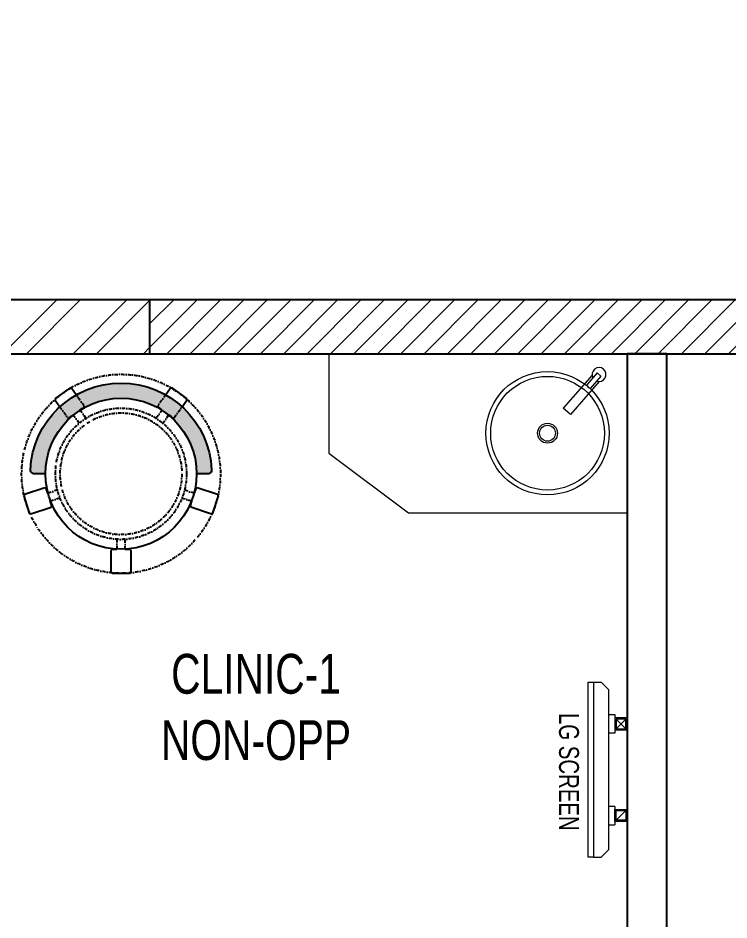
# Model space of a CAD drawing. Header units: feet. Extents: x 3040569 to 3051380, y -5725829 to -5707787.
# Drawn here: x 3043987 to 3045775, y -5713499 to -5711232 of the extents above; entities that cross this region are included whole.
import ezdxf

# ---------------------------------------------------------------- set-up
doc = ezdxf.new("R2010")
doc.units = ezdxf.units.FT
doc.header["$LTSCALE"] = 33
doc.header["$MEASUREMENT"] = 0
doc.linetypes.add('DASHDOT2', pattern=[0.5, 0.25, -0.125, 0, -0.125])
doc.layers.add('A-WALL', color=1, linetype='Continuous')
for name, color, linetype, lineweight in [('Floor-Unit', 1, 'Continuous', 13), ('HATCH', 9, 'Continuous', 9), ('LENS-FURNITURE', 13, 'Continuous', 9), ('LENS-PARTITION', 21, 'Continuous', 25), ('LENS-TEXT', 31, 'Continuous', 5), ('LK-FURNITURE', 13, 'Continuous', 9), ('LK-IT', 3, 'Continuous', 18), ('LN-ELEVATION-1', 81, 'Continuous', 25), ('LN-ELEVATION-3', 125, 'Continuous', 18), ('LN-HATCH', 251, 'Continuous', 0), ('TV', 92, 'Continuous', 18)]:
    doc.layers.add(name, color=color, linetype=linetype, lineweight=lineweight)
doc.styles.add('LK TXT', font='GILC____.TTF', dxfattribs={"height": 100})
doc.styles.get("Standard").update_dxf_attribs({"font": 'GILC____.TTF'})

# ---------------------------------------------------------------- blocks, each defined once
blk = doc.blocks.new('rtf')
at = {"color": 0, "linetype": 'ByBlock', "lineweight": -2}
for p, q in [((16412.5253540573, -172798.8148984113), (16452.40026456733, -172798.8148984113)), ((16412.5253540573, -172810.8148984113), (16412.5253540573, -172798.8148984113)), ((16425.26329468148, -172793.1007600746), (16535.26329468148, -172793.1007600746)), ((16535.26329468148, -172793.1007600746), (16535.26329468148, -172817.1007600746)), ((16412.5253540573, -172810.8148984113), (16452.40026456733, -172810.8148984113)), ((16425.26329468148, -172817.1007600746), (16535.26329468148, -172817.1007600746))]:
    blk.add_line(p, q, dxfattribs=at)
for centre, radius, start, end in [((16412.5253540573, -172805.1007600746), 17.5, 21.05058810897431, 340.9421780194656), ((16444.53660690578, -172804.8148984114), 9.891264419597851, 322.656233941354, 37.34376605891414)]:
    blk.add_arc(centre, radius, start, end, dxfattribs=at)
blk = doc.blocks.new('dsg')
at = {"color": 0, "linetype": 'ByBlock', "lineweight": -2}
for radius in [155, 143, 25, 20]:
    blk.add_circle((11491.5035008227, -171102.5847399924), radius, dxfattribs=at)
blk.add_blockref('rtf', (-5117.472106590168, 1702.9323767405), dxfattribs=at)
blk = doc.blocks.new('A$C24c61a65')
at = {"layer": 'LN-HATCH'}
h = blk.add_hatch(dxfattribs=at)
h.set_pattern_fill('ANSI31', color=256, scale=333, angle=180)
h.set_pattern_definition([(225, (-6766788.097126138, 5279716.197831516), (29.43331976689004, -29.43331976689005), [])])
h.paths.add_polyline_path([(511.1054526735097, 5990.493659123778), (358.1054526735097, 5990.493659123778), (358.1054526735097, 4948.493659123778), (-2315.89454732649, 4948.493659123778), (-2315.89454732649, 4812.493659123778), (511.1054526735097, 4812.493659123778)])
h = blk.add_hatch(dxfattribs=at)
h.set_pattern_fill('ANSI32', color=256, scale=333, angle=180)
h.set_pattern_definition([(225, (-6766788.097126138, 5279716.197831516), (88.29995930067012, -88.29995930067015), []), (225, (-6766846.963765573, 5279716.197831516), (88.29995930067012, -88.29995930067015), [])])
h.paths.add_polyline_path([(-2315.89454732649, 4948.493659123778), (-3515.89454732649, 4948.493659123778), (-3515.89454732649, 4812.493659123778), (-2315.89454732649, 4812.493659123778)])
at = {"layer": 'A-WALL'}
for p, q in [((-3515.89454732649, 4948.493659123778), (-2315.89454732649, 4948.493659123778)), ((-2315.89454732649, 4812.493659123778), (-2315.89454732649, 4948.493659123778)), ((-2315.89454732649, 4948.493659123778), (358.1054526735097, 4948.493659123778)), ((-3515.89454732649, 4812.493659123778), (-2315.89454732649, 4812.493659123778)), ((-2315.89454732649, 4812.493659123778), (511.1054526735097, 4812.493659123778))]:
    blk.add_line(p, q, dxfattribs=at)
blk = doc.blocks.new('CLINIC SCREEN')
at = {"layer": 'TV'}
for p, q in [((-103.1090284836336, 42.85441964946222), (-127.4114311772946, 18.55201695591665)), ((-127.4114311772946, 42.85441964946222), (-103.1090284836336, 18.55201695591665)), ((102.7052824410566, 42.85441964946222), (127.007685134602, 18.55201695591665))]:
    blk.add_line(p, q, dxfattribs=at)
at = {"layer": 'TV', "ltscale": 12}
for p, q in [((-220.0000000000082, -19.41163062257681), (-200.5883693773149, 0)), ((200.5883693773149, 0), (-200.5883693773149, 0)), ((-138.5315413423604, 0), (-138.5315413423604, 15.514207008644)), ((-138.5315413423604, 15.514207008644), (-91.98892031613741, 15.514207008644)), ((-91.98892031613741, 15.514207008644), (-91.98892031613741, 0)), ((91.98892031610741, 15.514207008644), (91.98892031610741, 0)), ((91.98892031610741, 15.514207008644), (138.5315413423595, 15.514207008644)), ((138.5315413423595, 0), (138.5315413423595, 15.514207008644)), ((219.9999999999918, -19.41163062257681), (200.5883693773149, 0)), ((-220.0000000000082, -38.82326124538668), (-220.0000000000082, -19.41163062257681)), ((219.9999999999918, -38.82326124538668), (219.9999999999918, -19.41163062257681))]:
    blk.add_line(p, q, dxfattribs=at)
at = {"layer": 'TV'}
for points in [[(-130.4492315140169, 15.51421661919448), (-100.0712281470269, 15.51421661919448), (-100.0712281470269, 45.89221998606814), (-130.4492315140169, 45.89221998606814)], [(130.0454854713243, 15.51421661919448), (99.66748210433435, 15.51421661919448), (99.66748210433435, 45.89221998606814), (130.0454854713243, 45.89221998606814)], [(-127.4114311772946, 18.55201695591665), (-103.1090284836336, 18.55201695591665), (-103.1090284836336, 42.85441964946222), (-127.4114311772946, 42.85441964946222)], [(127.007685134602, 18.55201695591665), (102.7052824410566, 18.55201695591665), (102.7052824410566, 42.85441964946222), (127.007685134602, 42.85441964946222)]]:
    blk.add_lwpolyline(points, close=True, dxfattribs=at)
at = {"layer": 'TV', "ltscale": 12}
blk.add_lwpolyline([(-220.0000000000082, -51.71278328332107), (-220.0000000000082, -38.82326124538668), (219.9999999999918, -38.82326124538668), (219.9999999999918, -51.71278328332107)], close=True, dxfattribs=at)
at = {"layer": 'Floor-Unit', "color": 0, "ltscale": 2, "insert": (5.199680584678389, -100.4085774972336), "char_height": 50, "attachment_point": 5}
blk.add_mtext_dynamic_manual_height_columns('LG SCREEN', width=466.4796511627907, gutter_width=12.5, heights=[0], dxfattribs=at)
blk = doc.blocks.new('DR STOOL')
at = {"layer": 'HATCH'}
h = blk.add_hatch(dxfattribs=at)
h.set_pattern_fill('ANSI36', color=250, angle=-90.00000000000001)
h.set_pattern_definition([(315, (-227.8099174643867, 917.3997257252777), (6.173926083235043, -1.683798022700468), [7.9375, -1.587499999999999, 0, -1.587499999999999])])
edge = h.paths.add_edge_path()
edge.add_line((-190.0000000041909, 4.511094e-10), (-218.6899174675346, 4.511094e-10))
edge.add_arc((-218.6899174670689, 9.120000000388245), 9.119999999940092, 177.6119845363388, 269.9999999996136, ccw=False)
edge.add_arc((-1.8626451e-09, 3.565219e-10), 228.000000002257, 2.3880154632688004, 177.6119845367313, ccw=False)
edge.add_arc((218.6899174633436, 9.120000000497384), 9.120000000051716, -90.00000000034493, 2.3880154629299, ccw=False)
edge.add_line((218.6899174633436, 4.511094e-10), (190, 4.511094e-10))
edge.add_arc((-1.8626451e-09, 4.511094e-10), 190.000000001979, -1.27e-14, 180)
at = {"layer": 'LN-ELEVATION-1', "color": 1, "ltscale": 100}
for p, q in [((-128.6221585394814, 215.4841044476634), (-165.2704676063731, 189.0243927398114)), ((-124.7228340068832, 214.8545704018979), (-128.6221585394814, 215.4841044476634)), ((-112.6981821293011, 198.1996966340157), (-124.7228340068832, 214.8545704018979)), ((124.7553772013634, 214.9803744515593), (112.5488144652918, 198.2845540212292)), ((128.7014972954057, 215.5933048763618), (124.7553772013634, 214.9803744515593)), ((128.7014972954057, 215.5933048763618), (124.7553772013634, 214.9803744515593)), ((165.1911288509145, 188.915192311113), (128.7014972954057, 215.5933048763618)), ((165.1911288509145, 188.915192311113), (128.7014972954057, 215.5933048763618)), ((-165.2704676063731, 189.0243927398114), (-165.9069543029182, 185.0820035930228)), ((-165.9069543029182, 185.0820035930228), (-153.8003208162263, 168.3135803133482)), ((153.6734594982117, 168.4294150282658), (165.7973639420234, 185.0121775862135)), ((165.7973639420234, 185.0121775862135), (165.1911288509145, 188.915192311113)), ((165.7973639420234, 185.0121775862135), (165.1911288509145, 188.915192311113)), ((-191.2928382232785, -35.45407700946089), (-242.9550312487409, -52.24013893969095)), ((-187.9259491492994, -37.1695928365807), (-191.2928382232785, -35.45407700946089)), ((-184.1424400564283, -48.81403796559607), (-187.9259491492994, -37.1695928365807)), ((188.0651108901948, -36.96233201187715), (184.0504167033359, -49.19388854173303)), ((191.3981811110861, -35.27656588272658), (188.0651108901948, -36.96233201187715)), ((243.0100176925771, -52.21682526778022), (191.3981811110861, -35.27656588272658)), ((-242.9550312487409, -52.24013893969095), (-244.7482102331705, -55.75945052818861)), ((-244.7482102331705, -55.75945052818861), (-230.7800458371639, -98.74904560100549)), ((230.715890809428, -98.7280946081737), (244.8123673382215, -55.78040257930116)), ((244.8123673382215, -55.78040257930116), (243.0100176925771, -52.21682526778022)), ((-227.2218665438704, -100.5620286722478), (-175.5596735184081, -83.7759667420105)), ((-173.8639617776498, -80.4479453730819), (-177.8421125086024, -68.2044548037811)), ((-175.5596735184081, -83.7759667420105), (-173.8639617776498, -80.4479453730819)), ((177.6922140880488, -68.56540505095472), (173.8739495249465, -80.1985000452405)), ((173.8739495249465, -80.1985000452405), (175.5794035866856, -83.5704969359358)), ((175.5794035866856, -83.5704969359358), (227.1912401677109, -100.5107563209894)), ((-230.7800458371639, -98.74904560100549), (-227.2218665438704, -100.5620286722478)), ((227.1912401677109, -100.5107563209894), (230.715890809428, -98.7280946081737)), ((-22.72193054761737, -190.2142363802995), (-25.39390889601782, -192.886214728569)), ((-25.39390889601782, -192.886214728569), (-25.39390889601782, -247.2070584567482)), ((-10.47823652112856, -190.2142363802995), (-22.72193054761737, -190.2142363802995)), ((22.78362171910703, -190.2142363802995), (9.910054048988968, -190.2142363802995)), ((25.42475448176265, -192.8553691428751), (22.78362171910703, -190.2142363802995)), ((25.42475448176265, -247.1762128710543), (25.42475448176265, -192.8553691428751)), ((-25.39390889601782, -247.2070584567482), (-22.60096735274419, -250)), ((22.60096735274419, -250), (25.42475448176265, -247.1762128710543)), ((-22.60096735274419, -250), (22.60096735274419, -250))]:
    blk.add_line(p, q, dxfattribs=at)
at = {"layer": 'LN-ELEVATION-1', "linetype": 'DASHDOT2'}
for p, q in [((-92.92521573789418, 170.8129362839827), (-112.6981821293011, 198.1996966340157)), ((112.5488144652918, 198.2845540212292), (92.69529851106927, 171.1294289919315)), ((-153.8003208162263, 168.3135803133482), (-134.1093360339291, 141.0403694751003)), ((-103.4542870586738, 159.9154408004979), (-93.52748446213081, 167.0824927485227)), ((-88.15393704269081, 139.4771787207864), (-103.4542870586738, 159.9154408004979)), ((-93.52748446213081, 167.0824927485227), (-92.92521573789418, 170.8129362839827)), ((103.6608748426661, 159.8406005539291), (88.19885099539533, 139.4487815762331)), ((92.69529851106927, 171.1294289919315), (93.26858203159645, 167.4385604566923)), ((93.26858203159645, 167.4385604566923), (103.6608748426661, 159.8406005539291)), ((133.7372852512635, 141.1612321265929), (153.6734594982117, 168.4294150282658)), ((-134.1093360339291, 141.0403694751003), (-130.4219571123831, 140.4450534014686)), ((-130.4219571123831, 140.4450534014686), (-119.9844727469608, 147.9808124662595)), ((-119.9844727469608, 147.9808124662595), (-105.3687285655178, 126.9741353208374)), ((105.4096150295809, 126.94019481352), (120.1194891873747, 147.8074627162714)), ((120.1194891873747, 147.8074627162714), (130.0033113472163, 140.5812532722048)), ((130.0033113472163, 140.5812532722048), (133.7372852512635, 141.1612321265929)), ((-159.954806596972, -40.49024384317454), (-184.1424400564283, -48.81403796559607)), ((184.0504167033359, -49.19388854173303), (159.8786162491887, -40.79004861696012)), ((-177.8421125086024, -68.2044548037811), (-153.4148110738024, -60.73628028803068)), ((153.3006618716754, -61.02382378749462), (177.6922140880488, -68.56540505095472)), ((-10.92024635523557, -164.6382343793375), (-10.47823652112856, -190.2142363802995)), ((9.910054048988968, -190.2142363802995), (10.35584833659231, -164.674698740353))]:
    blk.add_line(p, q, dxfattribs=at)
at = {"layer": 'LN-ELEVATION-1', "color": 1, "ltscale": 100}
blk.add_lwpolyline([(-190.0000000023283, 0), (-218.6899174656719, 0, -0.4264743413925903), (-227.8019973598421, 9.5, -0.959166304662544), (227.8019973593764, 9.5, -0.4264743413925903), (218.6899174647406, 0), (190.0000000013969, 0)], format="xyb", dxfattribs=at)
at = {"layer": 'LN-ELEVATION-1', "linetype": 'DASHDOT2'}
for radius in [250, 165, 153]:
    blk.add_circle((0, 0), radius, dxfattribs=at)
at = {"layer": 'LN-ELEVATION-1', "color": 1, "ltscale": 100}
blk.add_circle((0, 0), 190, dxfattribs=at)

msp = doc.modelspace()

# ---------------------------------------------------------------- linework, layer by layer
at = {"layer": 'LENS-PARTITION'}
msp.add_lwpolyline([(3045518.702728791, -5713650.39653552), (3045618.702728791, -5713650.39653552), (3045618.702728776, -5712075.396535515), (3045518.702728776, -5712075.396535515)], close=True, dxfattribs=at)
at = {"layer": 'LK-FURNITURE'}
msp.add_lwpolyline([(3045518.702728776, -5712475.396535515), (3045518.702728776, -5712075.396535515), (3044768.702728776, -5712075.396535515), (3044768.702728776, -5712325.396535515), (3044968.702728776, -5712475.396535515)], close=True, dxfattribs=at)

# ---------------------------------------------------------------- block references
at = {"layer": 'LENS-FURNITURE'}
msp.add_blockref('DR STOOL', (3044245.842174863, -5712377.297518964), dxfattribs=at)
at = {"layer": 'LENS-PARTITION'}
msp.add_blockref('A$C24c61a65', (3046634.597276103, -5716887.890194639), dxfattribs=at)
at = {"layer": 'LK-IT', "rotation": 270}
msp.add_blockref('CLINIC SCREEN', (3045472.810508791, -5713121.52875559), dxfattribs=at)
at = {"layer": 'LN-ELEVATION-3', "rotation": 228.8441725848134}
msp.add_blockref('dsg', (3181708.353704244, -5816227.367484629), dxfattribs=at)

# ---------------------------------------------------------------- texts
at = {"layer": 'LENS-TEXT', "color": 0, "linetype": 'Continuous', "ltscale": 3, "insert": (3044585.426929328, -5712964.286505645), "char_height": 100, "attachment_point": 5, "style": 'LK TXT'}
msp.add_mtext_dynamic_manual_height_columns('CLINIC-1 NON-OPP', width=730.5073781448633, gutter_width=0.9999999999999992, heights=[0], dxfattribs=at)

doc.saveas('drawing.dxf')
